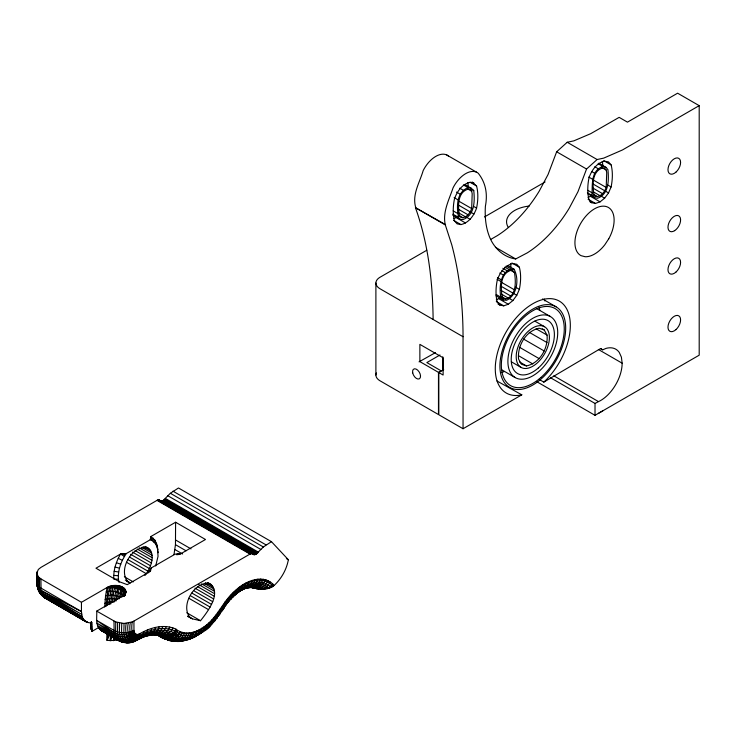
<?xml version="1.0" encoding="UTF-8"?>
<svg xmlns="http://www.w3.org/2000/svg" width="736" height="736" viewBox="0 0 736 736"><rect width="100%" height="100%" fill="white"/><g stroke="black" fill="none" stroke-linecap="round" stroke-linejoin="round"><path stroke-width="1.1" d="M110.317 635.416L110.317 640.605L118.827 640.035M98.79 627.458L91.853 631.46L91.853 622.702C87.658 623.576 83.37 620.862 82.22 616.768L41.464 592.59L38.852 590.401L37.094 585.736L36.8 582.443L36.8 573.142L38.336 569.452L40.931 567.392L156.998 500.379L158.801 499.919L161.248 501.032L163.052 500.59L170.366 493.286L178.471 487.986L271.464 541.678L288.365 559.746C286.562 569.554 281.428 578.68 274.142 585.46C264.012 573.399 246.036 580.686 236.394 589.61C222.612 600.576 217.286 619.289 201.664 628.323L200.394 633.365L197.23 635.196L198.867 634.092M443.698 369.73L438.803 372.554L438.803 414.745L463.054 428.738L521.796 394.827L496.956 380.99M536.654 381.625L595.019 415.325L595.019 403.438L600.558 400.577A30.535 17.627 -60 0 0 622.141 363.188L621.405 357.162L619.252 352.397A30.535 17.627 -60 0 0 606.142 348.349L602.674 349.821L600.696 348.68M91.246 622.113L91.853 631.46L91.439 621.846L91.292 629.62L91.227 622.739M91.264 622.628L91.236 627.753L91.669 625.904M124.55 596.077L125.874 591.33L125.184 594.771C128.662 584.872 112.976 583.51 107.134 587.466L81.448 602.296L40.931 578.901L38.336 576.84L36.8 573.142M104.696 607.034L105.57 595.682L107.134 587.466M105.984 606.4L108.229 586.905L107.07 587.76C113.298 587.098 122.047 588.11 125.276 594.127L125.727 592.563L124.826 595.35L123.565 595.498M107.456 605.001L108.266 595.038L110.382 586.132L111.219 587.494L109.02 604.652M110.676 604.155L113.077 585.598M173.99 554.558L175.462 544.668L175.6 522.238L150.935 536.48L150.199 539.782L126.279 553.592L120.474 554.162C116.132 561.715 113.142 570.4 113.878 579.204L118.441 579.168L119.02 582.296M157.808 549.424L155.747 544.005L152.067 540.537L150.935 536.48L155.094 540.353L157.366 546.342L158.038 556.315L155.692 565.984M105.092 599.555L111.007 598.432L117.585 599.426L119.407 585.902L117.751 588.699L115.856 601.192M111.9 636.668L110.317 640.605L107.125 640.283L107.355 633.779M38.024 589.223L39.45 592.287L42.127 594.467L82.22 616.768L81.448 611.588L39.496 587.227L37.49 584.954L36.975 581.173C36.414 587.337 39.118 593.759 44.178 597.393L86.057 621.791L45.54 598.396C41.382 595.7 37.214 591.128 37.858 585.801M245.704 583.16L244.058 588.423L237.056 593.17L241.39 589.996L242.576 585M227.792 602.094L228.721 600.898L227.654 598.524M201.664 628.323C194.129 633.383 183.476 635.278 175.922 629.133C164.128 623.613 150.42 627.55 139.72 633.733C139.316 644.267 123.878 644.883 117.245 639.575L101.338 630.614C94.962 626.4 97.097 617.458 96.729 611.11L122.415 596.28L125.414 593.363L125.184 594.771M199.106 629.786C199.52 636.447 192.252 637.956 187.45 639.823L196.411 636.051M112.433 601.892L113.712 591.468L115.607 585.47L116.132 588.248L114.117 602.02L109.094 602.057L104.806 603.336M249.504 586.831C256.588 589.278 264.712 590.447 271.713 587.162L272.568 583.758L273.295 586.132C256.183 569.866 232.438 590.668 222.916 605.94C214.296 620.282 198.665 638.452 179.998 632.666C175.49 641.157 164.091 641.249 157.697 634.828M270.572 582.121L266.984 586.27L261.436 589.205L261.593 587.475L265.024 585.12L268.373 580.833M118.441 579.168C117.723 570.032 121.256 561.062 126.279 553.592M144.909 575.515C151.239 567.944 157.403 551.476 145.139 546.397M187.91 616.547L192.51 618.866L200.514 620.715C207.267 612.223 223.772 591.146 207.984 582.618M110.814 635.518L110.317 640.605L111.633 636.649M114.549 637.68L113.556 640.633L113.933 637.266M117.751 588.699L118.119 585.663L116.132 588.248L116.978 585.534M119.168 598.865L121.486 586.555M206.917 627.716L207.911 627.587L214.811 620.752L213.946 617.578M143.695 631.617C143.814 637.799 137.319 640.458 132.351 641.81C120.879 645.628 110.869 635.297 101.338 630.614L110.087 635.15M248.823 581.642L246.716 587.126L240.654 590.382C245.456 588.542 251.546 586.656 251.905 580.465M176.971 554.926L177.109 553.987L180.826 553.739L205.491 539.497L175.6 522.238M196.558 630.991C196.337 634.855 193.458 639.069 189.189 638.682M105.57 595.682L113.123 595.01L120.732 597.31L122.535 587.043L120.732 589.849L120.612 586.242L119.296 589.242M471.675 208.582L472.181 193.853L471.675 191.213L470.23 189.557L468.078 189.134C457.13 192.464 457.958 206.724 459.393 215.676L460.837 217.332L462.99 217.746C467.424 216.77 470.249 212.64 471.675 208.582L459.135 201.351M513.01 270.793L510.858 270.379C499.91 273.709 500.747 287.969 502.182 296.921L503.617 298.577L505.779 298.991C516.727 295.66 515.89 281.4 514.455 272.458L511.088 269.68M606.206 187.459L606.712 172.721L606.206 170.08L604.762 168.424L602.609 168.001C591.661 171.332 592.498 185.592 593.934 194.543L595.369 196.199L597.522 196.622C601.965 195.647 604.78 191.507 606.206 187.459L592.701 179.667M122.02 596.905L123.97 587.981M139.72 633.733L138.966 634.119C138.865 638.784 134.936 642.151 130.474 642.464M180.826 553.739L175.104 554.162L151.193 567.971L150.365 571.421L149.325 570.888L148.313 572.792M271.713 587.162L272.992 586.371L271.915 584.642L271.418 587.31C254.831 572.534 232.769 592.167 223.643 606.62C214.608 621.598 198.205 640.513 178.719 634.45C175.444 638.379 169.703 641.001 164.735 638.774C173.843 642.942 184.506 641.774 193.32 637.514M594.504 197.607L592.011 195.463C592.563 185.104 590.465 170.853 602.812 166.41L606.216 167.495L607.954 169.768C608.819 179.989 609.187 194.037 597.494 198.315L594.504 197.607L588 193.853M147.642 629.86C147.163 637.79 138.055 638.995 132.351 641.81M106.223 591.753C112.01 590.474 118.634 591.643 123.289 595.415L124.669 588.644L123.114 591.229L123.455 587.595L122.01 590.52M229.098 599.601L231.076 598.782L230.46 595.314M194.046 631.93L191.452 637.597L190.256 638.655L187.257 639.464L181.507 640.062L173.843 638.388L177.247 636.024L180.55 631.709L178.719 634.45M123.952 596.188L125.442 589.748M125.157 593.814L124.826 595.35L124.513 594.633L124.228 595.856L123.823 595.295M125.111 593.428L125.746 590.53L124.688 592.701L125.221 589.361L124.016 591.965M503.433 300.067L500.793 297.169C498.971 287.362 500.342 269.036 514.105 269.238C519.294 278.797 517.417 295.072 506.626 300.279L503.433 300.067L495.99 295.771M123.39 596.27L122.415 596.28M111.219 587.494L111.614 585.838L112.82 587.632L114.209 585.497L114.476 587.889M125.276 594.127L125.865 591.707M195.252 636.714C200.247 632.261 213.826 628.544 211.609 620.135M151.542 628.452C151.036 635.472 143.741 636.879 138.405 638.719M107.125 633.714L107.125 640.283L108.735 634.147M254.932 579.637C254.076 583.823 250.672 588.027 246.054 587.806L254.095 587.438L258.52 588.966L261.593 587.475L264.196 589.131L265.245 587.54C255.024 580.998 242.549 588.064 234.646 595.093L233.597 595.277M191.572 632.592C188.674 644.616 171.893 642.546 163.705 637.652M138.966 634.119L138.221 634.377C137.577 638.692 133.759 643.374 128.975 641.626C121.872 638.857 124.402 629.133 123.961 623.466L115.681 621.911L96.729 611.11M155.388 627.422C154.45 634.837 146.666 635.941 140.88 637.615M230 599.573L233.56 596.243L233.386 592.333M189.17 632.978C187.993 637.293 184.313 641.442 179.529 641.277M257.876 579.158C256.68 583.823 252.604 587.65 247.655 587.705M544.226 329.958L539.138 328.21C525.725 330.988 517.261 345.948 518.549 359.058L521.373 364.191L526.461 365.939C539.874 363.161 548.348 348.202 547.05 335.092L544.226 329.958L542.239 328.808M595.019 415.325L699.2 355.184L699.2 105.653L677.608 93.196L627.458 122.148L619.16 117.355L590.723 133.676L573.804 140.87L567.208 142.269L556.655 151.782L548.062 174.496L539.304 191.001A93.693 54.096 -60 0 1 528.761 206.31A93.941 54.234 -60 0 1 497.435 235.566L490.811 239.384M699.2 105.653L622.481 149.951L603.695 158.13L597.108 159.528L586.546 169.032L577.953 191.756L569.195 208.26A93.693 54.096 -60 0 1 558.661 223.569A93.941 54.234 -60 0 1 527.335 252.825L515.688 258.952C502.716 257.204 492.642 246.634 488.667 234.563A93.932 54.234 -60 0 1 485.392 206.292C487.628 194.525 486.137 183.246 478.271 173.273A23 13.285 -60 0 0 453.072 187.818C449.098 199.686 442.327 212.345 445.317 224.922L451.738 244.711A469.954 271.336 -60 0 1 463.045 336.729L463.054 428.738M159.142 626.759C157.798 633.981 150.282 635.628 144.136 636.447M138.221 634.377L137.503 634.506C136.27 639.096 132.066 643.466 126.978 642.73M186.852 633.08C185.205 638.646 178.885 643.365 173.126 640.605M260.71 579.039C258.971 585.028 252.604 588.717 246.551 587.218L252.319 587.549L255.539 588.469L261.335 585.626L265.981 579.876M107.125 640.283L109.121 635.297M233.045 596.859L236.127 593.915L236.394 589.61M162.785 626.474C161.175 632.564 154.873 635.987 148.81 634.966L150.816 634.809M203.734 630.504L206.338 629.078L206.724 624.671M473.984 183.043L470.111 182.289C462.125 184.046 457.056 191.498 454.489 198.784A52.808 30.489 -60 0 0 454.489 220.855L457.074 223.836L460.957 224.59C468.942 222.833 474.012 215.39 476.578 208.104A52.79 30.48 -60 0 0 476.578 186.024L472.126 181.967M516.773 295.32L519.368 289.34A52.79 30.48 -60 0 0 519.368 267.269L516.773 264.288L512.891 263.534C504.905 265.291 499.836 272.734 497.269 280.03A52.808 30.489 -60 0 0 497.269 302.1L499.864 305.081L503.746 305.836L508.318 304.244L512.891 300.555L516.773 295.32L501.446 286.47M608.525 192.942L611.11 186.972A52.808 30.489 -60 0 0 611.11 164.901L608.525 161.911L604.642 161.166C596.657 162.914 591.588 170.366 589.021 177.652A52.79 30.48 -60 0 0 589.021 199.723L591.615 202.713L595.488 203.458L600.07 201.866L604.642 198.177L608.525 192.942L593.188 184.092M460.184 219.383L458.482 217.359C456.568 206.853 456.237 192.271 468.078 187.634L471.371 188.315L473.772 190.615C474.849 201.094 474.812 215.087 463.091 219.558L460.184 219.383L452.741 215.087M184.626 632.905C182.252 640.044 173.954 643.098 167.366 639.759M263.424 579.278L260.608 583.74L257.554 586.206L254.095 587.438L250.286 587.107L256.036 587.898L256.376 588.653L259.734 588.211L261.436 589.205M166.308 626.575C164.487 631.773 159.206 635.886 153.52 634.791M198.462 634.883L203.384 631.359L204.203 626.612M182.528 632.445C180.21 637.542 173.935 642.565 168.25 639.621M169.685 627.054C167.412 632.886 160.899 636.796 154.716 634.809L161.957 635.987L166.842 638.305L166.364 636.769L161.064 634.993L155.204 634.506L150.475 635.03M137.503 634.506L136.188 634.386C133.63 640.32 126.39 644.543 120.253 641.332M172.896 627.9C170.301 633.76 162.849 638.241 156.759 634.745L163.18 637.781L166.327 638.342L169.823 637.854L171.92 639.087M120.557 554.015L124.412 556.508L124.283 553.766L120.557 554.015L95.974 568.21L119.517 581.799L127.282 584.651L150.457 571.274L149.325 570.888L151.193 567.971M224.977 601.938L226.403 604.422L222.171 610.733L224.25 607.485L222.456 605.535M157.274 634.634C163.521 639.685 172.712 635.812 175.922 629.133L177.615 632.38L179.437 633.392M222.649 609.27L224.25 607.485M215.869 617.89L216.651 618.001L222.254 610.65L220.276 608.976M226.338 603.943L213.854 621.414M216.651 618.001L219.917 614.174L218.288 611.975M217.175 617.881L217.414 617.016L216.172 614.854M228.721 600.898L225.694 604.771L226.403 604.422M271.464 541.678L263.359 546.977L256.054 554.282L254.251 554.723L251.795 553.61L249.992 554.07L133.924 621.083L133.97 631.23L135.12 633.77C131.67 638.839 125.019 642.326 118.901 640.338C114.135 635.49 116.104 627.918 115.681 621.911M226.182 604.698L228.684 601.514M214.461 621.202L217.433 617.55M142.333 637.385C151.174 633.429 162.168 632.077 170.697 637.542L174.837 635.214L177.615 632.38C165.352 625.057 150.126 629.068 138.635 635.95C130.576 639.078 131.532 625.922 132.241 621.911L133.924 621.083M228.528 601.248C237.25 589.895 255.742 576.426 269.183 588.138L271.915 584.642M228.372 601.91L231.076 598.782M214.894 620.089C205.878 630.32 191.627 641.461 177.247 636.024M214.811 620.752L211.628 624.312L210.008 624.68M134.697 633.282C130.438 638.572 122.424 641.645 116.104 638.259L99.728 629.363L120.152 641.258L121.863 641.599M258.952 589.021L259.734 588.211L253.727 586.804L245.364 588.34M230.662 599.297L233.56 596.243M108.302 587.558L109.416 586.436L109.701 587.466M212.078 623.751L204.81 630.301M463.054 336.729L433.136 319.488C432.621 281.649 428.334 243.432 415.426 207.662L445.593 224.664M122.342 596.583L123.234 595.755M134.366 632.684C129.582 637.624 121.504 639.998 115.193 636.649L98.44 627.679L120.152 641.258L101.338 630.614M236.127 593.915L232.291 597.236L231.316 597.338M538.964 379.316L543.812 382.113L544.401 381.588A53.075 30.645 -60 0 0 563.16 304.069A53.075 30.645 -60 0 0 502.44 339.13A53.075 30.645 -60 0 0 521.198 394.984L521.796 394.827M588.018 197.46L592.296 195.27M496.276 299.828L500.544 297.648M272.992 586.371L274.142 585.46M134.127 632.003C128.855 636.474 120.787 638.075 114.531 634.782L97.492 625.582L115.193 636.649L116.104 638.259M202.115 631.746L200.496 632.997L206.338 629.078M602.766 410.854L598.34 413.411M267.564 588.552L270.434 586.288L270.692 587.659M203.384 631.359C195.592 636.962 185.049 641.424 175.61 637.348M133.97 631.23C128.266 635.122 120.308 635.922 114.135 632.675L96.922 623.144L114.531 634.782L115.193 636.649M426.76 250.268L380.015 277.251A14.094 8.142 0 0 0 380.015 288.76L433.136 319.488M484.444 216.964L545.109 181.939M435.436 352.636L419.042 361.854M439.981 355L426.852 362.581L441.131 370.834L438.472 372.361L419.87 361.624L419.87 344.365L443.118 357.788L443.118 375.047L438.803 372.554M543.812 382.113L600.558 348.56L602.674 349.821M241.951 590.033C247.728 586.61 255.19 584.448 261.593 587.475M149.325 570.888L150.668 570.115M240.543 590.879L238.289 591.781M196.411 635.665L193.945 637.072L192.519 637.1M234.646 595.093L238.74 591.827L239.467 587.162M207.911 627.587L209.548 625.637L209.199 622.509M133.924 630.384C127.834 633.576 120.088 633.576 113.997 630.384L96.729 620.411L114.135 632.675L114.531 634.782M138.975 638.885L140.245 638.351M246.818 587.917L241.537 589.297M123.961 623.466L132.241 621.911M453.486 218.583L456.237 217.635L465.529 222.999M177.965 554.64L179.934 554.07M183.752 640.486L185.904 639.906M253.708 588.082L254.205 587.99L250.571 587.31M147.338 635.582L148.911 635.306M123.482 642.335L130.3 642.519M177.854 641.038L179.98 640.697M185.812 640.228L177.109 640.624L172.003 639.124M256.68 588.699L257.848 588.616M163.852 638.324L166.925 639.446L178.213 641.304M254.205 587.99L251.142 586.813M113.749 575.396L118.321 575.718M171.341 640.118L169.372 639.952L170.172 640.366M248.612 587.135L250.323 587.374M114.135 571.302L118.671 572.019M126.932 642.804C117.834 641.553 119.508 629.418 119.609 623.07M168.434 639.75L163.935 638.36L159.123 635.38M157.495 635.205L155.774 634.791L160.135 635.904L164.965 638.204L164.478 637.008L168.59 639.593M115.018 567.042L119.48 568.155M175.297 637.468C163.116 630.044 147.835 632.822 136.289 640.164C125.617 644.938 124.881 629.795 126.169 623.364M116.398 562.69L120.732 564.218M128.312 623.07C126.5 629.63 128.386 644.653 138.626 638.333C149.978 631.258 165.02 629.032 176.815 636.309M126.601 581.155L130.235 582.912L125.286 580.051M150.199 539.782L152.067 540.537L151.027 536.526M178.204 634.938C165.793 626.934 149.932 630.218 138.074 637.597C129.278 641.286 129.131 627.449 130.355 622.582M136.188 634.386L135.12 633.77M118.229 558.366L122.388 560.308M173.77 638.351L171.562 637.22L170.062 635.297L170.697 637.542M37.49 575.662L37.619 587.098L41.06 590.493L81.448 611.588L81.448 602.296M148.663 548.366C132.774 542.975 116.638 570.823 128.588 582.296M210.938 584.329C195.049 578.928 178.912 606.777 190.863 618.249M41.06 590.493L41.464 592.59L81.641 614.321L41.06 590.493L40.931 578.901M112.047 636.217L114.016 637.293M170.301 639.464L166.364 636.769L168.774 638.084L168.24 636.189L169.823 637.854M166.925 639.446L162.628 636.916L163.18 637.781M165.333 639.014L157.256 634.607M251.418 586.886L253.405 588.009M38.336 576.84C38.75 583.032 36.45 592.158 43.038 596.068L83.159 618.856L42.127 594.467L41.464 592.59M603.676 160.604L611.11 164.901M567.208 142.269L597.108 159.528M598.773 163.199L606.216 167.495M598.156 163.723L602.812 166.41M601.386 167.293L606.206 170.08M594.771 166.75L598.488 168.903M591.753 171.589L594.541 173.199M556.655 151.782L586.546 169.032M607.393 184.819L611.11 186.972M588.763 177.054L592.48 179.207M592.968 188.112L602.609 193.688M600.926 196.034L604.642 198.177M593.317 191.838L600.07 195.73M587.825 190.33L592.48 193.016M593.667 194.396L597.522 196.622M593.437 195.086L595.369 196.199M587.365 192.777L592.011 195.463M590.769 196.503L600.07 201.866M588.055 199.171L595.488 203.458M589.748 201.636L591.615 202.713M446.724 154.956L476.615 172.215M470.074 182.27L476.578 186.024M464.867 184.561L471.371 188.315M470.976 189.005L473.772 190.615M463.432 184.948L468.078 187.634M467.811 188.986L471.675 191.213M459.706 188.168L463.432 190.32M456.532 192.087L460.248 194.23M473.791 206.494L476.578 208.104M454.13 197.616L457.847 199.76M457.691 204.672L473.984 214.075M458.436 209.245L468.078 214.811M466.385 217.157L470.111 219.31M457.82 212.41L465.529 216.862M453.201 210.882L457.847 213.569M459.135 215.519L462.99 217.746M452.898 214.139L458.482 217.359M453.514 220.294L460.957 224.59M495.438 247.268L515.688 258.952M511.925 262.973L519.368 267.269M415.426 207.662L445.317 224.922M507.592 265.484L514.105 269.238M506.129 266.092L511.704 269.312M510.6 270.232L514.455 272.458M504.832 267.14L509.478 269.818M502.835 268.29L507.49 270.968M501.86 270.59L505.577 272.743M499.799 273.028L503.516 275.172M542.469 298.963L556.048 306.802A46.497 26.846 -60 0 1 541.31 378.838A46.497 26.846 -60 0 1 501.041 355.58A46.497 26.846 -60 0 1 556.048 306.802M515.642 287.196L519.368 289.34M497.453 277.61L501.17 279.763M497.076 279.294L500.793 281.437M501.915 282.596L514.455 289.828M536.838 308.724L550.418 316.563A35.227 20.341 -60 0 1 539.249 371.137A35.227 20.341 -60 0 1 508.742 353.519A35.227 20.341 -60 0 1 550.418 316.563M501.216 290.49L510.858 296.056M598.405 349.48L622.141 363.188M509.174 298.402L512.891 300.555M501.566 294.207L508.318 298.108M501.915 296.764L505.779 298.991M496.147 294.483L500.793 297.169M499.017 298.871L508.318 304.244M534.842 321.135L544.539 326.729A23.488 13.561 -60 0 1 537.096 363.115A23.488 13.561 -60 0 1 516.764 351.366A23.488 13.561 -60 0 1 544.539 326.729M496.303 301.539L503.746 305.836M498.005 304.005L499.864 305.081M536.139 328.799L547.05 335.092M529.202 332.295L547.05 342.599M523.517 339.038L544.226 350.998M519.423 347.226L539.138 358.616M553.822 375.82L598.34 401.525M519 355.976L532.8 363.943M550.5 377.734L595.019 403.438M519.561 361.956L526.461 365.939M511.364 361.808L521.06 367.411M501.612 369.739L515.182 377.577M172.969 491.16L265.963 544.852M286.387 558.606L288.365 559.746M170.366 493.286L263.359 546.977M167.845 495.751L260.848 549.442M165.471 498.511L258.474 552.202M164.91 499.164L257.904 552.856M164.312 499.735L257.306 553.426M163.686 500.213L256.68 553.904M163.052 500.59L256.054 554.282M162.435 500.857L255.429 554.548M161.828 501.004L254.822 554.696M159.537 500.167L254.251 554.723M158.801 499.919L253.718 554.64M158.378 499.91L251.381 553.601M157.936 499.992L250.93 553.684M157.467 500.149L250.47 553.84M156.998 500.379L249.992 554.07M175.6 539.994L191.029 548.9M175.462 544.668L186.061 550.795M174.92 549.544L182.629 553.996M145.001 546.728L149.951 549.59M207.313 582.7L212.226 585.543M143.042 546.59L150.972 551.172M205.381 582.581L213.247 587.126M141.781 547.354L151.69 553.076M204.139 583.354L213.974 589.03M139.214 547.823L152.094 555.266M201.59 583.841L214.378 591.22M137.31 549.102L152.177 557.686M198.72 584.559L214.452 593.639M135.084 550.556L151.929 560.28M197.487 586.583L214.204 596.234M132.526 552.12L151.358 562.985M194.957 588.156L213.633 598.938M130.658 554.3L150.484 565.745M194.074 590.916L212.759 601.698M129.499 557.042L149.316 568.486M191.93 593.087L211.591 604.44M128.073 559.71L147.89 571.154M190.504 595.746L210.165 607.108M126.417 562.23L146.243 573.666M188.848 598.267L208.518 609.629M124.366 576.748L133.28 581.9M186.751 612.766L200.514 620.715M187.597 616.023L192.51 618.866M42.127 594.467L43.038 596.068L84.456 620.549M67.39 610.411L73.26 613.879M75.219 615.038L87.934 622.564L44.178 597.393L43.038 596.068M221.03 608.911L222.557 610.162M41.777 594.458L40.517 593.52L39.836 591.799M171.782 634.119L173.245 636.336M415.702 207.405C411.875 194.626 419.722 182.473 423.182 170.568A23 13.285 -60 0 1 448.38 156.014M173.356 632.666L174.837 635.214M263.387 588.533L263.764 589.186M41.584 595.038L39.624 589.499L39.496 577.926M269.017 588.193L268.769 587.724L267.278 588.625L266.984 586.27L266.726 588.726L265.245 587.54L265.503 588.956M174.745 630.991L176.3 633.889M91.604 622.196L91.853 622.702M150.714 537.639L152.067 540.537M37.987 589.048L37.232 586.022L37.775 587.549M153.263 538.136L154.091 542M155.094 540.353L155.747 544.005M156.474 543.104L156.998 546.498M157.881 550.896L158.157 552.727M36.91 584.31L37.094 585.736M157.366 546.342L157.752 549.985M116.601 638.204L116.757 640.384M91.476 622.73L91.604 624.846M114.135 632.675L113.997 621.083M113.528 637.247L113.556 640.633M91.246 622.086L91.292 629.62L91.264 622.021M438.472 372.361L438.472 414.552L380.015 380.797A14.094 8.133 0 0 1 376.372 372.94M442.796 356.804L442.796 370.484M375.894 283.001L375.894 375.047M121.753 623.364C121.744 629.446 119.876 641.268 128.68 642.528L131.983 640.955L134.789 638.195L136.822 634.506L135.617 634.138C132.912 638.839 127.622 642.491 122.029 641.764C115.754 637.643 117.962 628.765 117.567 622.582M36.975 571.872L36.975 583.712M544.244 299.074A53.075 30.645 -60 0 1 544.806 300.923M467.71 182.51A52.79 30.48 -60 0 1 468.39 187.376M602.25 161.377A52.808 30.489 -60 0 1 602.922 166.244M510.499 263.746A52.79 30.48 -60 0 1 510.977 266.662M539.194 307.133A44.491 25.686 -60 0 1 539.746 310.325M504.445 371.459A44.491 25.686 -60 0 1 501.4 372.582M508.392 227.525A27.71 16.008 0 0 1 529.11 206.062M608.755 238.786L604.79 244.803A27.71 15.999 -60 0 1 585.203 256.735L581.054 255.668A27.71 15.999 -60 0 1 580.29 224.121A27.71 15.999 -60 0 1 607.991 207.239A27.71 15.999 -60 0 1 608.755 238.786M45.604 598.018L44.068 597.347L47.086 599.076L45.604 598.018M163.024 637.735L160.862 636.493L163.024 637.735M540.942 377.458A44.491 25.686 -60 0 0 555.045 308.54A44.491 25.686 -60 0 0 502.412 355.212A44.491 25.686 -60 0 0 540.942 377.458M538.384 367.926A30.535 17.627 -60 0 0 548.062 320.629A30.535 17.627 -60 0 0 511.943 352.664A30.535 17.627 -60 0 0 538.384 367.926M412.703 372.885A5.64 3.257 60 0 0 419.373 378.801A5.64 3.257 60 0 0 417.588 370.07A5.64 3.257 60 0 0 412.703 372.885M675.924 329.636A8.924 5.152 -60 0 0 678.748 315.818A8.924 5.152 -60 0 0 668.196 325.174A8.924 5.152 -60 0 0 675.924 329.636M675.924 272.108A8.924 5.152 -60 0 0 678.748 258.29A8.924 5.152 -60 0 0 668.196 267.646A8.924 5.152 -60 0 0 675.924 272.108M674.664 230.644A8.924 5.152 -60 0 0 679.558 216.531A8.924 5.152 -60 0 0 668.647 223.588A8.924 5.152 -60 0 0 674.664 230.644M675.924 172.16A8.924 5.152 -60 0 0 678.748 158.332A8.924 5.152 -60 0 0 668.196 167.698A8.924 5.152 -60 0 0 675.924 172.16"/></g></svg>
